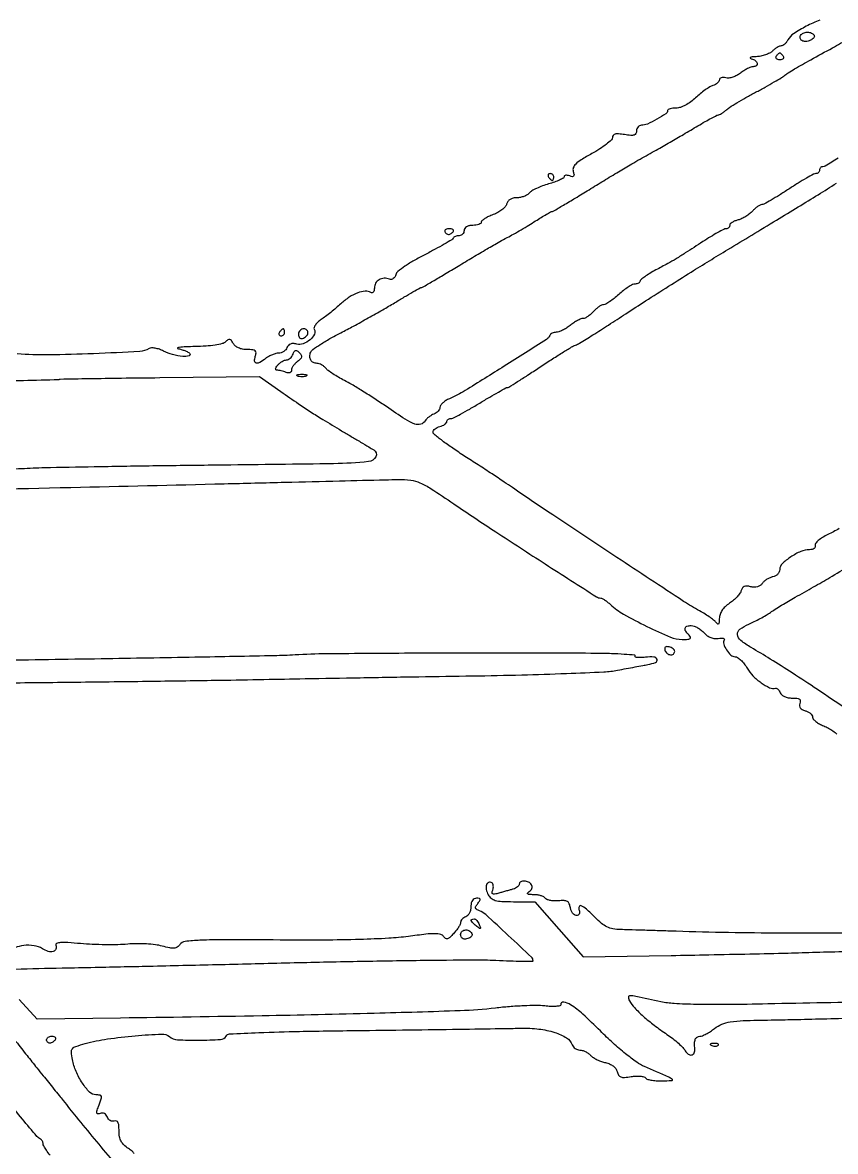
# Model space of a CAD drawing. Extents: x 0 to 2558, y 0 to 3412.
# Drawn here: x 1685 to 1920.6, y 1221.6 to 1548.8 of the extents above; entities that cross this region are included whole.
import ezdxf

# ---------------------------------------------------------------- set-up
doc = ezdxf.new("R2010")
doc.units = 0

msp = doc.modelspace()

# ---------------------------------------------------------------- linework, layer by layer
for points in [[(1286.775, 2242.902503, 0.000001), (1177.44536, 2242.627485, 0.134519)], [(1176.555032, 2242.380365, -0.000002), (1098.265318, 2241.934774, -0.000173)], [(1923.086218, 2244.376059, -0.000011), (1814.032813, 2244.041497, -0.000207)], [(1324.704195, 1210.958263, -0.000001), (1324.831971, 1216.559674, -0.000001), (1324.980176, 1223.055371, -0.000001), (1325.131041, 1229.666374, -0.003312)], [(1347, 900.068317, 0.000002), (1365.687198, 900.484728, 0.000002), (1385.0375, 900.916042, 0.000002), (1402.386564, 901.302857, 0.000005)], [(1916.128603, 1549.485525, 0.026624), (1912.182288, 1547.696409, 0.025161), (1908.490266, 1545.537178, 0.125628), (1906.883365, 1543.782066, -0.041658), (1906.441833, 1543.100237, -0.045664), (1905.905395, 1542.523482, -0.05073), (1905.358543, 1542.125633, -0.132667), (1904.893388, 1542, 0.100478), (1904.392677, 1541.898353, 0.033393), (1903.720915, 1541.559375, 0.031682), (1903.007585, 1541.074044, 0.031166), (1902.357143, 1540.5, -0.07777), (1901.556388, 1539.915949, -0.035607), (1900.364062, 1539.40655, -0.034162), (1899.00558, 1539.038934, -0.039897), (1897.678571, 1538.883999, 0.013569), (1896.546724, 1538.811899, 0.072853), (1895.947768, 1538.667734, 0.552463), (1895.915929, 1538.492447, 0.12195), (1896.25, 1538.310674, -0.088528), (1897.416595, 1537.772531, -0.189952), (1897.956152, 1536.960663, -0.303481), (1897.684862, 1536.277805, -0.147442), (1896.75, 1535.977764, 0.090123), (1896.112097, 1535.850083, 0.023901), (1895.162272, 1535.420093, 0.023444), (1894.110762, 1534.818356, 0.022203), (1893.100288, 1534.110534, -0.044806), (1892.045312, 1533.440418, -0.041624), (1890.861969, 1532.949642, -0.04432), (1889.731182, 1532.695159, -0.097446), (1888.850288, 1532.749402, 0.052058), (1888.141875, 1532.857741, 0.086285), (1887.543522, 1532.782913, 0.124025), (1887.148162, 1532.544122, 0.197682), (1887, 1532.184019, -0.150006), (1886.863294, 1531.738603, -0.064262), (1886.446718, 1531.267386, -0.055482), (1885.837039, 1530.843381, -0.047407), (1885.116486, 1530.536971, 0.060633), (1884.186189, 1530.112062, 0.017754), (1882.87346, 1529.242457, 0.017553), (1881.45351, 1528.150225, 0.017988), (1880.125588, 1526.969584, -0.034681), (1878.732969, 1525.812244, -0.034437), (1877.19056, 1524.855492, -0.036771), (1875.705397, 1524.204949, -0.08504), (1874.509102, 1524, 0.028291), (1873.547296, 1523.945536, 0.044188), (1872.735191, 1523.779687, 0.054892), (1872.164959, 1523.538972, 0.269572), (1871.993677, 1523.25, -0.250949), (1871.495429, 1522.338339, -0.016895), (1868.872322, 1520.747752, -0.02236), (1866.129695, 1519.366315, -0.105864), (1864.41896, 1519, 0.114179), (1863.877689, 1518.874764, 0.100339), (1863.41682, 1518.52094, 0.093779), (1863.107546, 1517.991912, 0.085713), (1863, 1517.369158, -0.121629), (1862.809755, 1516.598656, -0.200585), (1862.300535, 1516.177742, -0.096531), (1861.31855, 1516.076872, -0.017695), (1859.5, 1516.306287, 0.019128), (1857.80107, 1516.515668, 0.079467), (1856.774353, 1516.439316, 0.165766), (1856.21695, 1516.088786, 0.171883), (1856, 1515.476332, -0.208088), (1855.68713, 1514.757109, -0.021299), (1854.244056, 1513.522843, -0.023749), (1852.312155, 1512.150968, -0.016742), (1850.022318, 1510.789202, 0.011122), (1846.937142, 1509.001067, 0.054936), (1845.349204, 1507.775562, 0.115049), (1844.661812, 1506.714061, 0.163419), (1844.637717, 1505.598728, -0.029608), (1844.868613, 1504.668011, -0.217691), (1844.760357, 1504.234504, -0.278154), (1844.389591, 1504.097147, -0.044682), (1843.615399, 1504.317343, 0.044063), (1842.996282, 1504.49426, 0.081398), (1842.474524, 1504.508784, 0.130683), (1842.131982, 1504.366175, 0.233195), (1842, 1504.098576, -0.267672), (1841.773862, 1503.706426, -0.021907), (1840.683707, 1503.137737, -0.02475), (1839.236098, 1502.546873, -0.016262), (1837.519002, 1502.00532, 0.019775), (1835.719854, 1501.423964, 0.021364), (1834.018997, 1500.715246, 0.021472), (1832.621461, 1499.98685, 0.088901), (1831.896557, 1499.375359, -0.085077), (1831.281, 1498.848058, -0.043731), (1830.364503, 1498.404012, -0.041791), (1829.313821, 1498.101618, -0.049215), (1828.283936, 1498, 0.056873), (1827.217221, 1497.878273, 0.08192), (1826.340434, 1497.517127, 0.092932), (1825.704229, 1496.936767, 0.09785), (1825.335588, 1496.17529, -0.118774), (1824.913188, 1495.387582, -0.044252), (1823.991255, 1494.522333, -0.040732), (1822.776582, 1493.719858, -0.038877), (1821.429208, 1493.110562, 0.022571), (1820.115736, 1492.567411, 0.032022), (1819.00733, 1491.960063, 0.033153), (1818.203871, 1491.372314, 0.221768), (1818, 1490.935272, -0.237059), (1817.819879, 1490.576713, -0.070557), (1817.265625, 1490.274736, -0.053969), (1816.457497, 1490.068253, -0.035596), (1815.5, 1490, 0.04716), (1814.456621, 1489.90137, 0.088208), (1813.666667, 1489.6, 0.118484), (1813.177821, 1489.11998, 0.140575), (1813, 1488.5, -0.09335), (1812.892158, 1487.92741, -0.096425), (1812.583854, 1487.440625, -0.099164), (1812.123872, 1487.114816, -0.105033), (1811.583333, 1487, 0.048968), (1811.016711, 1486.944374, 0.052342), (1810.484896, 1486.779687, 0.058488), (1810.063522, 1486.537453, 0.12921), (1809.833333, 1486.25, -0.154347), (1809.460066, 1485.82826, -0.004073), (1807.279793, 1484.545313, -0.008185), (1804.656743, 1483.087175, -0.005464), (1801.608514, 1481.5, 0.014024), (1798.497713, 1479.811938, 0.020164), (1795.852016, 1478.132702, 0.018271), (1793.83335, 1476.622148, 0.158052), (1793.227093, 1475.693442, -0.074221), (1792.935479, 1475.027965, -0.101851), (1792.484489, 1474.557412, -0.117783), (1791.937573, 1474.345827, -0.125924), (1791.368578, 1474.412058, 0.104116), (1789.804291, 1474.662774, 0.12174), (1788.367028, 1474.232548, 0.130741), (1787.365828, 1473.215718, 0.130139), (1787, 1471.833994, -0.050198), (1786.92706, 1471.109311, -0.121185), (1786.698301, 1470.625681, -0.199812), (1786.353403, 1470.440228, -0.164587), (1785.943165, 1470.535126, 0.162091), (1784.35583, 1470.910453, 0.067765), (1782.186266, 1470.414979, 0.055037), (1779.730874, 1469.168308, 0.038752), (1777.276957, 1467.274645, -0.00829), (1775.909568, 1466.079883, -0.00587), (1774.337256, 1464.782717, -0.005927), (1772.805562, 1463.578647, -0.012463), (1771.582281, 1462.687797, 0.034978), (1770.622774, 1461.920669, 0.051851), (1769.91118, 1461.11394, 0.066096), (1769.526359, 1460.387607, 0.231189), (1769.577388, 1459.874783, -0.262493), (1769.634466, 1458.454662, -0.099617), (1768.35565, 1456.846506, -0.086669), (1766.37533, 1455.692841, -0.151263), (1764.495185, 1455.590565, 0.050761), (1763.484062, 1455.737667, 0.097297), (1762.676649, 1455.614857, 0.117456), (1762.074737, 1455.221561, 0.098259), (1761.66692, 1454.574391, -0.088049), (1761.30299, 1453.97008, -0.065221), (1760.716957, 1453.453135, -0.064288), (1760.007543, 1453.09795, -0.079652), (1759.281385, 1452.968197, 0.061512), (1758.459944, 1452.851833, 0.029873), (1757.453075, 1452.514453, 0.029086), (1756.432743, 1452.032597, 0.037067), (1755.55887, 1451.468197, -0.027928), (1753.786622, 1450.277161, -0.178875), (1752.740777, 1450.084827, -0.367704), (1752.281366, 1450.637011, -0.074276), (1752.5, 1452, 0.055955), (1752.71054, 1453.062968, 0.243733), (1752.471666, 1453.636898, 0.154862), (1751.757362, 1453.931326, 0.020924), (1750.117078, 1454, -0.045973), (1748.814726, 1454.120001, -0.057106), (1747.652523, 1454.47678, -0.064511), (1746.723803, 1455.034474, -0.097169), (1746.111969, 1455.75, 0.036284), (1745.549817, 1456.596453, 0.175087), (1745.069682, 1456.90107, 0.202329), (1744.549784, 1456.806158, 0.05021), (1743.862279, 1456.25, -0.134875), (1742.926647, 1455.72372, -0.02206), (1740.869808, 1455.306489, -0.02139), (1738.206909, 1455.003621, -0.013111), (1735.05, 1454.863818, 0.005947), (1732.303309, 1454.781588, 0.018362), (1730.452187, 1454.635894, 0.116591), (1729.963371, 1454.458903, 0.678482), (1730, 1454.279142, -0.025609), (1731.026787, 1454.040116, -0.024138), (1732.044688, 1453.693517, -0.024896), (1732.915304, 1453.298191, -0.072826), (1733.45, 1452.915324, -0.574553), (1733.277651, 1452.208011, -0.093189), (1731.497351, 1452.024083, -0.043912), (1728.52968, 1452.535524, -0.05476), (1725.920972, 1453.540867, 0.03448), (1724.690658, 1454.073141, 0.040009), (1723.457993, 1454.400279, 0.044048), (1722.393243, 1454.497865, 0.143823), (1721.720632, 1454.302754, -0.129582), (1719.002858, 1453.431305, -0.003091), (1705.607373, 1452.809584, -0.007409), (1692.575625, 1452.478784, -0.021077), (1683.5, 1452.765564, 0.024224)], [(1921.432995, 1509.460313, -0.001865), (1917.674808, 1507.190265, -0.135736), (1916.986855, 1507, 0.100399), (1916.610253, 1506.923609, 0.098255), (1916.289889, 1506.70625, 0.097619), (1916.07529, 1506.381658, 0.097694), (1916, 1506, -0.10233), (1915.921077, 1505.618408, -0.098661), (1915.696774, 1505.29375, -0.097136), (1915.36174, 1505.076223, -0.095841), (1914.967741, 1505, 0.124879), (1914.300764, 1504.830778, 0.005717), (1912.232228, 1503.678125, 0.009226), (1909.796854, 1502.224032, 0.006456), (1907.104913, 1500.5, -0.006146), (1904.416552, 1498.775908, -0.008846), (1901.992306, 1497.321875, -0.005296), (1899.931312, 1496.163676, -0.126008), (1899.292159, 1496, 0.123403), (1898.801238, 1495.876964, 0.030683), (1898.09072, 1495.438919, 0.029494), (1897.315278, 1494.82104, 0.025873), (1896.581391, 1494.089937, -0.044272), (1895.742901, 1493.313884, -0.028318), (1894.647823, 1492.562064, -0.028391), (1893.481418, 1491.942534, -0.046429), (1892.426404, 1491.570885, 0.035779), (1891.497548, 1491.265717, 0.047813), (1890.712756, 1490.852633, 0.056718), (1890.168509, 1490.400342, 0.193383), (1890, 1489.980948, -0.106005), (1889.919748, 1489.606673, -0.099327), (1889.692139, 1489.288153, -0.096161), (1889.352042, 1489.074639, -0.092483), (1888.951963, 1489, 0.118851), (1888.294755, 1488.841542, 0.007601), (1886.536836, 1487.907532, 0.010788), (1884.462482, 1486.705576, 0.007803), (1882.201963, 1485.280959, -0.001288), (1877.131509, 1481.992397, -0.007581), (1874.441835, 1480.314957, -0.010261), (1872.054375, 1478.941793, -0.003639), (1868.585057, 1477.072745, 0.01309), (1866.828265, 1476.083006, 0.01935), (1865.34686, 1475.116814, 0.015015), (1864.208343, 1474.257307, 0.227328), (1864, 1473.822745, -0.170405), (1863.889819, 1473.508842, -0.094293), (1863.577505, 1473.241681, -0.074841), (1863.111909, 1473.060988, -0.055255), (1862.561718, 1473, 0.118655), (1861.804117, 1472.817646, 0.023378), (1860.581086, 1472.11875, 0.023584), (1859.201856, 1471.148472, 0.019983), (1857.838857, 1470, -0.015694), (1856.499019, 1468.851255, -0.019919), (1855.189491, 1467.88125, -0.018311), (1854.052029, 1467.166392, -0.131874), (1853.432126, 1467, 0.117569), (1852.879954, 1466.868344, 0.032633), (1852.107927, 1466.4125, 0.031035), (1851.275367, 1465.765464, 0.028138), (1850.5, 1465, -0.030246), (1849.718124, 1464.234586, -0.032353), (1848.866222, 1463.5875, -0.03423), (1848.067476, 1463.133887, -0.112484), (1847.479871, 1463, 0.099323), (1846.851186, 1462.87387, 0.023419), (1845.878315, 1462.4125, 0.023208), (1844.78935, 1461.765558, 0.021015), (1843.727129, 1461, -0.025897), (1842.642887, 1460.234535, -0.026107), (1841.488176, 1459.5875, -0.027017), (1840.426524, 1459.132965, -0.087851), (1839.675604, 1459, 0.055173), (1839.073743, 1458.933384, 0.058088), (1838.512, 1458.736876, 0.064867), (1838.071807, 1458.447144, 0.126386), (1837.833333, 1458.104258, -0.163416), (1836.88964, 1456.937804, -0.000909), (1824.658225, 1449.187494, -0.002982), (1813.318438, 1442.125227, -0.0358), (1808.75, 1439.749911, 0.037421), (1807.697585, 1439.198382, 0.045132), (1806.807812, 1438.52517, 0.051221), (1806.190637, 1437.836249, 0.158346), (1806, 1437.249378, -0.116323), (1805.870381, 1436.699765, -0.066805), (1805.485938, 1436.133732, -0.061038), (1804.919139, 1435.637778, -0.061249), (1804.25, 1435.294026, 0.044118), (1803.521367, 1434.950646, 0.032241), (1802.779154, 1434.450424, 0.03285), (1802.132773, 1433.879866, 0.059838), (1801.70031, 1433.325411, -0.190852), (1800.436895, 1432.363468, -0.158106), (1798.735607, 1432.43162, -0.054848), (1795.975118, 1433.810451, -0.007095), (1790.474457, 1437.469696, 0.005715), (1787.113396, 1439.718998, 0.005264), (1783.609013, 1441.954392, 0.005263), (1780.443702, 1443.88096, 0.017341), (1778.300907, 1445.055894, -0.014024), (1776.6073, 1445.969971, -0.0146), (1774.990625, 1446.965978, -0.014421), (1773.646078, 1447.906108, -0.059829), (1772.928462, 1448.586198, 0.048868), (1772.382078, 1449.127162, 0.041694), (1771.712462, 1449.584696, 0.043669), (1771.026544, 1449.898269, 0.085585), (1770.436572, 1450, -0.114096), (1769.337358, 1450.25414, -0.148196), (1768.58393, 1450.954161, -0.135537), (1768.305194, 1452.008556, -0.089089), (1768.542108, 1453.249136, -0.148333), (1769.127915, 1454.002499, -0.010718), (1771.339669, 1455.495975, -0.014275), (1774.112534, 1457.172976, -0.010284), (1777.295352, 1458.890401, 0.005278), (1780.969333, 1460.825612, 0.003271), (1785.244571, 1463.171763, 0.003281), (1789.435465, 1465.543609, 0.00591), (1792.835102, 1467.551024, -0.002533), (1795.679011, 1469.256296, -0.003953), (1798.147251, 1470.693113, -0.001197), (1800.298055, 1471.915661, -0.129333), (1800.618656, 1472, 0.131625), (1800.945552, 1472.087572, 0.000647), (1803.936456, 1473.819098, 0.002893), (1807.334861, 1475.818794, 0.00182), (1811.283553, 1478.192675, -0.002153), (1815.488287, 1480.716676, -0.002216), (1819.673919, 1483.179715, -0.002142), (1823.321045, 1485.283292, -0.00943), (1825.5, 1486.473736, 0.007711), (1827.335972, 1487.468616, 0.004162), (1829.5676, 1488.747347, 0.004144), (1831.81984, 1490.088064, 0.006509), (1833.730128, 1491.281061, -0.004942), (1835.386807, 1492.322906, -0.007297), (1836.862558, 1493.201312, -0.003759), (1838.123065, 1493.914335, -0.127502), (1838.453539, 1494, 0.13302), (1838.810822, 1494.096764, 0.000769), (1841.820668, 1495.862349, 0.003176), (1845.248511, 1497.909646, 0.002006), (1849.223411, 1500.33991, -0.001609), (1853.487885, 1502.951875, -0.001571), (1857.803127, 1505.557342, -0.001547), (1861.606755, 1507.821665, -0.0059), (1864, 1509.198526, 0.001142), (1868.693201, 1511.839465, 0.001808), (1872.702115, 1514.126586, 0.001889), (1876.563073, 1516.367297, 0.00142), (1880.794006, 1518.860303, -0.004842), (1882.86801, 1520.063333, -0.007098), (1884.717154, 1521.077714, -0.003755), (1886.293508, 1521.898457, -0.118685), (1886.715266, 1522, 0.122357), (1887.052063, 1522.083672, 0.021276), (1887.622018, 1522.417274, 0.022004), (1888.270833, 1522.876658, 0.018149), (1888.921259, 1523.420509, -0.042002), (1889.922735, 1524.179839, -0.006164), (1892.092495, 1525.517465, -0.006925), (1894.704191, 1527.034667, -0.005896), (1897.5, 1528.564327, 0.00438), (1900.290115, 1530.079894, 0.005274), (1902.884375, 1531.554638, 0.004534), (1905.042536, 1532.838133, 0.03512), (1906, 1533.515631, -0.031571), (1906.921826, 1534.177771, -0.005002), (1908.821875, 1535.342104, -0.00553), (1911.092866, 1536.668777, -0.004812), (1913.5, 1538.00899, 0.002095), (1919.760996, 1541.450471, 0.004598), (1924.515428, 1544.147325, 0.002796)], [(1921.744683, 1402.108759, -0.008444), (1920.097402, 1401.213232, -0.008568), (1918.428707, 1400.37831, 0.026508), (1916.898481, 1399.54276, 0.039825), (1915.672216, 1398.644154, 0.046237), (1914.867877, 1397.808623, 0.254202), (1914.762041, 1397.213878, -0.169104), (1914.755786, 1396.743207, -0.148452), (1914.459829, 1396.34825, -0.103197), (1913.885042, 1396.086518, -0.055465), (1913.107503, 1396, 0.101449), (1910.621253, 1395.490299, 0.045668), (1907.677455, 1393.898553, 0.044349), (1905.21737, 1391.927031, 0.202972), (1904.50971, 1390.281121, -0.105711), (1904.356688, 1389.584381, -0.080914), (1903.922676, 1388.933796, -0.076993), (1903.280279, 1388.42764, -0.080698), (1902.524933, 1388.14969, 0.054173), (1901.686307, 1387.890463, 0.036746), (1900.799457, 1387.427076, 0.036982), (1899.999324, 1386.845057, 0.059222), (1899.424471, 1386.227595, -0.084172), (1898.798044, 1385.618371, -0.082811), (1898.0024, 1385.245464, -0.075913), (1897.068461, 1385.131426, -0.056496), (1896.038996, 1385.279551, 0.044917), (1894.964221, 1385.459625, 0.118093), (1894.197701, 1385.336815, 0.14669), (1893.670388, 1384.905785, 0.084815), (1893.329857, 1384.153373, -0.091257), (1892.957894, 1383.358717, -0.030857), (1892.149812, 1382.362474, -0.029495), (1891.100582, 1381.347838, -0.029852), (1889.943274, 1380.468085, 0.04039), (1888.671194, 1379.458139, 0.058718), (1887.747147, 1378.364915, 0.066687), (1887.185476, 1377.205871, 0.077856), (1886.987562, 1376, -0.0186), (1886.940501, 1374.942421, -0.126922), (1886.770687, 1374.453293, -0.422326), (1886.509727, 1374.404474, -0.098046), (1886.166514, 1374.764816, 0.081072), (1885.610753, 1375.389119, 0.015395), (1884.395361, 1376.314677, 0.016068), (1882.892681, 1377.316286, 0.014146), (1881.264478, 1378.264816, -0.020258), (1876.642738, 1381.03346, -0.000571), (1857.290201, 1393.750606, -0.001256), (1838.695112, 1406.067549, -0.004594), (1827, 1414.012522, 0.004566), (1824.655642, 1415.60533, 0.001419), (1821.104688, 1417.956291, 0.001419), (1817.121441, 1420.561057, 0.001563), (1813.25, 1423.059871, -0.007868), (1809.704958, 1425.411861, -0.012063), (1806.717187, 1427.570396, -0.006594), (1804.303958, 1429.454752, -0.22747), (1804, 1430.088308, -0.155446), (1804.146255, 1430.547377, -0.068244), (1804.5875, 1431.018063, -0.058095), (1805.234888, 1431.42877, -0.048412), (1806, 1431.710251, 0.038887), (1806.765484, 1431.975456, 0.050447), (1807.4125, 1432.339118, 0.059916), (1807.858742, 1432.740524, 0.181596), (1808, 1433.116631, -0.120366), (1808.0823, 1433.453553, -0.100708), (1808.314303, 1433.74051, -0.091834), (1808.661295, 1433.933241, -0.08114), (1809.069968, 1434, 0.117291), (1809.769389, 1434.16636, 0.005175), (1812.003205, 1435.321875, 0.00851), (1814.635113, 1436.775961, 0.005953), (1817.552947, 1438.5, -0.003157), (1820.434926, 1440.224673, -0.004846), (1822.954349, 1441.678125, -0.001782), (1825.133808, 1442.897233, -0.127291), (1825.530938, 1443, 0.1394), (1825.929425, 1443.1133, 0.001365), (1828.48618, 1444.704737, 0.004368), (1831.421701, 1446.578966, 0.002801), (1834.79796, 1448.803359, -0.003757), (1838.261162, 1451.075547, -0.004886), (1841.468708, 1453.101571, -0.003691), (1844.181503, 1454.750679, -0.0439), (1845.287005, 1455.286174, 0.046451), (1846.468634, 1455.865992, 0.002109), (1850.310704, 1458.238688, 0.003511), (1854.84386, 1461.109049, 0.002506), (1859.879546, 1464.383155, -0.002534), (1865.612381, 1468.110071, -0.001646), (1872.274397, 1472.362234, -0.001655), (1878.805424, 1476.470362, -0.003146), (1884.092541, 1479.725626, -0.000036), (1889.484827, 1482.998497, -0.000018), (1896.370946, 1487.177037, -0.000018), (1903.537328, 1491.524949, -0.000025), (1909.87238, 1495.367739, 0.002341), (1915.61147, 1498.885481, 0.002821), (1920.96934, 1502.246142, 0.002406)], [(1673.934717, 1444.836457, 0.000776), (1685.278821, 1445.082304, 0.000038), (1695.510154, 1445.320701, 0.175856), (1695.704499, 1445.396421, -0.177583), (1695.8984, 1445.471222, -0.000056), (1704.33448, 1445.61096, -0.000948), (1713.705304, 1445.747375, -0.000574), (1724.795992, 1445.875064), (1753.682986, 1446.174463), (1759.891052, 1441.837232, 0.002156), (1765.044585, 1438.269709, 0.007075), (1768.491621, 1435.97646, 0.00701), (1772.018564, 1433.770772, 0.002086), (1777.466581, 1430.5, -0.000032), (1780.236288, 1428.852618, -0.000032), (1782.996392, 1427.210472, -0.000031), (1785.399859, 1425.780099, -0.00013), (1786.846332, 1424.918629, -0.391969), (1787.424787, 1422.953358, -0.25772), (1785.348842, 1421.516424, -0.021443), (1775.197162, 1420.925772, -0.001186), (1743.411449, 1420.516844, 0.00078), (1724.965156, 1420.294523, 0.000944), (1707.656172, 1420.026228, 0.000798), (1693.08583, 1419.749602, 0.006476), (1686.411449, 1419.525717, -0.005015), (1679.560802, 1419.275881, -0.000519)], [(1649.825179, 1412.978507, 0.000417), (1699.005714, 1414.057142, 0.000562), (1743.5, 1415.120181, -0.000065), (1761.139235, 1415.559159, -0.000091), (1776.896875, 1415.946377, -0.000054), (1790.182601, 1416.268991, -0.001227), (1794, 1416.351906, -0.036024), (1797.530783, 1416.165477, -0.07254), (1800.212707, 1415.424403, -0.040619), (1803.431953, 1413.684003, -0.005162), (1810, 1409.313538, 0.004192), (1822.188093, 1401.169254, 0.002651), (1836.53353, 1391.864822, 0.000375), (1851.393541, 1382.353896, 0.143112), (1852.604647, 1382, -0.129158), (1853.021237, 1381.890562, -0.020062), (1853.752385, 1381.438353, -0.02122), (1854.588952, 1380.820087, -0.017048), (1855.435549, 1380.088011, 0.05855), (1859.254293, 1377.303068, 0.015449), (1865.96231, 1373.791622, 0.013151), (1872.799931, 1370.696616, 0.100019), (1876.247508, 1370, 0.013843), (1877.834671, 1370.043952, 0.124567), (1878.493231, 1370.25, 0.380171), (1878.604897, 1370.619986, 0.088208), (1878.2, 1371.2, -0.049236), (1877.238984, 1372.37152, -0.206624), (1877.078608, 1373.247383, -0.267426), (1877.604582, 1373.813073, -0.074925), (1878.845012, 1374, -0.086985), (1879.686533, 1373.852485, -0.040354), (1880.699438, 1373.390726, -0.038368), (1881.712594, 1372.71954, -0.043388), (1882.567083, 1371.925874, 0.051802), (1883.504758, 1371.083821, 0.06229), (1884.541888, 1370.51212, 0.066792), (1885.623188, 1370.240638, 0.075514), (1886.691808, 1370.281417, -0.030058), (1887.520143, 1370.388689, -0.074776), (1888.127653, 1370.339626, -0.17937), (1888.412857, 1370.150796, -0.305118), (1888.423493, 1369.87621, 0.217201), (1888.26924, 1368.656663, 0.067841), (1889.069451, 1366.945446, 0.066789), (1890.321822, 1365.477359, 0.18485), (1891.568909, 1365, -0.152509), (1892.277506, 1364.778718, -0.040318), (1893.206482, 1364.018281, -0.037053), (1894.174307, 1362.937174, -0.030772), (1895.039291, 1361.657979, 0.061975), (1896.73812, 1359.454712, 0.043746), (1899.126317, 1357.431991, 0.043971), (1901.561873, 1356.013429, 0.169482), (1903.277826, 1355.834763, -0.177999), (1903.61823, 1355.793621, -0.07541), (1903.997294, 1355.521213, -0.06122), (1904.355764, 1355.07323, -0.046573), (1904.634814, 1354.509275, 0.132901), (1905.066629, 1353.917853, 0.065723), (1905.867971, 1353.432452, 0.056675), (1906.913276, 1353.108942, 0.046761), (1908.075604, 1353, -0.024716), (1909.473333, 1352.930864, -0.126815), (1910.196313, 1352.66603, -0.236356), (1910.461591, 1352.184104, -0.1017), (1910.338735, 1351.440345, 0.099857), (1910.217971, 1350.725483, 0.14976), (1910.420987, 1350.130865, 0.120177), (1910.97002, 1349.663458, 0.052619), (1911.870119, 1349.323714, -0.052209), (1912.684773, 1349.016982, -0.060678), (1913.374348, 1348.559622, -0.070516), (1913.842946, 1348.028734, -0.146627), (1914, 1347.504689, 0.181612), (1914.215761, 1346.930265, 0.045187), (1914.954688, 1346.225317, 0.040292), (1916.005816, 1345.51998, 0.031111), (1917.25, 1344.921619, -0.029124), (1918.590101, 1344.283668, -0.024517), (1919.929157, 1343.45981, -0.025232), (1921.078556, 1342.584146, -0.060437)], [(1923.630064, 1349.910837, 0.002712), (1915.395139, 1355.490731, 0.004045), (1908.128066, 1360.272816, 0.004632), (1901.740294, 1364.319203, 0.007386), (1896.19796, 1367.646138, -0.038729), (1893.221316, 1369.696896, -0.199206), (1892.286251, 1371.421447, -0.262415), (1892.961923, 1372.977388, -0.063103), (1895.492535, 1374.432434, 0.014615), (1897.07623, 1375.1492, 0.009841), (1898.842389, 1376.055063, 0.009918), (1900.517966, 1376.999871, 0.019333), (1901.808006, 1377.830255, -0.011255), (1903.15232, 1378.726611, -0.004501), (1905.031102, 1379.89555, -0.004451), (1907.079924, 1381.119958, -0.005599), (1909, 1382.215661, 0.00296), (1914.300656, 1385.203529, 0.004114), (1919.009663, 1387.946402, 0.002905), (1924.75142, 1391.399673, 0.000744)], [(1679, 1357.402694, 0.000444), (1700.513938, 1357.632042, 0.000412), (1722.56875, 1357.904887, 0.00041), (1742.187481, 1358.17985, 0.001387), (1755, 1358.405495, -0.00059), (1766.909871, 1358.634238, -0.00025), (1782.878125, 1358.914076, -0.000248), (1799.923946, 1359.195815, -0.000324), (1815.5, 1359.435438, 0.002636), (1829.725864, 1359.72007, 0.003478), (1842.6875, 1360.138017, 0.002519), (1853.538989, 1360.618277, 0.033686), (1857.5, 1361.082292, 0.000035), (1859.998822, 1361.547418, 0.000033), (1862.545312, 1362.021777, 0.000033), (1864.800149, 1362.442116, 0.000116), (1866.25, 1362.712841, 0.046159), (1868.514736, 1363.356935, 0.39761), (1868.927131, 1364.22263, 0.311572), (1868.044256, 1364.899945, 0.041659), (1865.570146, 1364.818396, -0.018174), (1864.284517, 1364.715489, -0.037676), (1863.278754, 1364.747471, -0.063816), (1862.669733, 1364.893004, -0.471498), (1862.586053, 1365.139236, 0.557064), (1862.440267, 1365.431333, 0.004844), (1859.444636, 1365.676567, 0.010194), (1855.747258, 1365.867542, 0.005783), (1851.265907, 1365.955619, 0.001948), (1826.623484, 1366.058836, 0.001373), (1798.919167, 1365.990851, 0.000876), (1773.162225, 1365.811784, 0.012558), (1764, 1365.501815, -0.009752), (1757.990403, 1365.264737, -0.000351), (1735.00495, 1364.82283, -0.000646), (1707.834472, 1364.35468, -0.000453), (1677.229618, 1363.894624, -0.00058)], [(1941.682498, 1285.032599, -0.00398), (1904.780512, 1284.869398, -0.007148), (1874.5, 1285.409416, 0.000222), (1869.604434, 1285.564576, 0.000237), (1864.817818, 1285.711884, 0.000225), (1860.703392, 1285.834701, 0.001116), (1858.390445, 1285.897536, -0.03677), (1856.15313, 1286.118482, -0.06878), (1854.423401, 1286.671204, -0.06258), (1852.804707, 1287.71246, -0.025793), (1850.890445, 1289.489352, 0.016364), (1848.500501, 1291.793161, 0.07929), (1846.925171, 1292.816454, 0.449055), (1846.327105, 1292.544835, 0.168251), (1846.361626, 1291.5, -0.074201), (1846.495875, 1290.89476, -0.144034), (1846.390667, 1290.415181, -0.164571), (1846.057874, 1290.109768, -0.104453), (1845.538166, 1290, -0.148386), (1844.979542, 1290.169517, -0.082458), (1844.45603, 1290.660938, -0.069817), (1844.045525, 1291.389587, -0.058141), (1843.818942, 1292.25, 0.062475), (1843.506054, 1293.397798, 0.166896), (1842.953255, 1294.02597, 0.122438), (1842.006288, 1294.292877, 0.027007), (1840.306014, 1294.253873, -0.030183), (1839.038597, 1294.232847, -0.037689), (1837.870278, 1294.372658, -0.041298), (1836.945224, 1294.635654, -0.165917), (1836.497606, 1295.003873, 0.138535), (1836.077982, 1295.388496, 0.042461), (1835.272334, 1295.711886, 0.038847), (1834.266204, 1295.93602, 0.033974), (1833.190983, 1296.015313, -0.014336), (1831.947778, 1296.058046, -0.133732), (1831.444755, 1296.229735, -0.451931), (1831.409769, 1296.503564, -0.071207), (1831.878115, 1296.903509, 0.078477), (1832.35273, 1297.320824, 0.089711), (1832.649564, 1297.846576, 0.099558), (1832.725209, 1298.397018, 0.123544), (1832.569098, 1298.888197, 0.142526), (1831.72204, 1299.652485, 0.100528), (1830.472385, 1299.972304, 0.130729), (1829.417553, 1299.747675, 0.282417), (1829, 1299.067388, -0.157771), (1828.872902, 1298.674621, -0.065839), (1828.485938, 1298.265368, -0.056098), (1827.919526, 1297.902463, -0.046475), (1827.25, 1297.646735, 0.000965), (1826.410103, 1297.410756, 0.000434), (1825.308689, 1297.097974, 0.00043), (1824.146023, 1296.765624, 0.000587), (1823.098728, 1296.463947, -0.018554), (1821.845425, 1296.151218, -0.168418), (1821.294404, 1296.221171, -0.322539), (1821.105702, 1296.577687, -0.057364), (1821.305054, 1297.352576, 0.057335), (1821.471368, 1297.998888, 0.067037), (1821.473547, 1298.631908, 0.078229), (1821.319062, 1299.156148, 0.144623), (1821.025424, 1299.484287, 0.235304), (1820.129779, 1299.566355, 0.231298), (1819.515516, 1298.900838, 0.121386), (1819.448503, 1297.539255, 0.074886), (1819.98894, 1296.020667, 0.099469), (1820.844574, 1294.983284, 0.103327), (1822.023662, 1294.374067, 0.056223), (1823.900366, 1294.073794, 0.011327), (1827.285184, 1293.993643), (1833.5, 1293.987287), (1840.5, 1285.995234), (1847.5, 1278.00318), (1873, 1278.418081, 0.000807), (1883.971269, 1278.614311, 0.000635), (1895.85625, 1278.861187, 0.000642), (1906.901084, 1279.118842, 0.001587), (1915, 1279.343899, -0.001674), (1923.790329, 1279.586641, -0.000451)], [(1682.986035, 1274.423078, -0.005021), (1696.51362, 1274.789647, 0.001179), (1706.047491, 1274.974696, 0.000241), (1722.904001, 1275.349751, 0.000254), (1742.494682, 1275.805033, 0.000238), (1762.5, 1276.289647, -0.001432), (1782.049893, 1276.716538, -0.00177), (1800.264641, 1276.997584, -0.001452), (1815.565794, 1277.135047, -0.013138), (1822.251971, 1277, 0.003303), (1826.374707, 1276.835568, 0.005521), (1829.844971, 1276.758464, 0.001225), (1832.854145, 1276.732212, 0.417574), (1833.001971, 1276.879876, 0.204986), (1832.5622, 1277.892928, 0.001541), (1825.815649, 1284.225887, 0.002831), (1819.278101, 1290.255976, 0.093514), (1817.46402, 1291.375433, -0.043009), (1816.641252, 1291.775286, -0.208697), (1816.34616, 1292.187787, -0.191927), (1816.435463, 1292.708775, -0.035946), (1817.009821, 1293.511833, 0.021236), (1817.618875, 1294.312577, 0.219016), (1817.689965, 1294.711001, 0.302082), (1817.431315, 1294.942197, 0.035685), (1816.622445, 1295, 0.117849), (1815.935567, 1294.835824, 0.127119), (1815.419498, 1294.381265, 0.098963), (1815.103315, 1293.630324, 0.050352), (1815, 1292.606989, -0.058092), (1814.888325, 1291.64904, -0.059009), (1814.559375, 1290.747841, -0.065064), (1814.074042, 1290.03509, -0.119725), (1813.5, 1289.638374, 0.057805), (1812.92639, 1289.338368, 0.05888), (1812.440625, 1288.916601, 0.064987), (1812.110554, 1288.442714, 0.120223), (1812, 1287.989571, -0.114454), (1811.871688, 1287.436375, -0.025822), (1811.399353, 1286.586906, -0.02546), (1810.737954, 1285.640602, -0.022281), (1809.955244, 1284.721586, -0.0208), (1808.874672, 1283.654373, -0.112225), (1808.16047, 1283.251054, -0.221826), (1807.598948, 1283.333641, -0.109082), (1807.084545, 1283.863203, 0.192365), (1806.228842, 1284.496507, 0.062832), (1804.64282, 1284.706355, 0.030096), (1801.949894, 1284.560453, 0.005195), (1796.879301, 1283.92491, -0.02001), (1791.163275, 1283.379884, -0.006777), (1782.813178, 1283.033205, -0.005788), (1772.326918, 1282.861591, -0.003301), (1759.653728, 1282.884577, 0.001556), (1743.859859, 1282.968342, 0.011934), (1736.44823, 1282.807659, 0.019871), (1732.155664, 1282.440692, 0.204734), (1730.653728, 1281.562888, -0.086945), (1729.86931, 1280.818323, -0.125502), (1728.970671, 1280.504293, -0.073989), (1727.69087, 1280.582745, -0.015593), (1725.509379, 1281.116861, 0.037358), (1723.557244, 1281.505711, 0.016326), (1720.925748, 1281.741298, 0.016051), (1718.102457, 1281.810594, 0.020643), (1715.509379, 1281.683848, -0.017053), (1712.664494, 1281.524317, -0.00829), (1709.0242, 1281.504892, -0.008212), (1705.230533, 1281.609876, -0.011735), (1701.870876, 1281.837197, 0.007035), (1698.189444, 1282.121071, 0.032044), (1696.04198, 1282.118538, 0.07414), (1694.91634, 1281.874782, 0.41572), (1694.689049, 1281.367941, -0.186826), (1694.685672, 1280.236779, -0.240961), (1693.919699, 1279.557464, -0.137201), (1692.467991, 1279.586642, -0.067948), (1690.778246, 1280.358495, 0.105996), (1688.397359, 1281.235603, 0.063094), (1685.363991, 1281.283362, 0.071422), (1682.826873, 1280.62774, 0.302587)], [(1933.514076, 1264.891343, 0.002777), (1901.018779, 1264.354243, -0.003008), (1889.003213, 1264.161203, -0.007583), (1880.25378, 1264.205978, -0.009543), (1873.874206, 1264.457266, -0.038569), (1870.018779, 1264.983108, 0.001284), (1862.810643, 1266.520114, 0.043692), (1861.07605, 1266.729604, 0.429308), (1860.638719, 1266.298554, 0.126556), (1860.920186, 1265.282209, 0.058256), (1862.407526, 1263.277552, 0.021511), (1864.930207, 1260.816287, 0.019572), (1868.134513, 1258.16669, 0.015248), (1871.809769, 1255.535741, -0.017057), (1873.532275, 1254.293232, -0.017695), (1875.144475, 1252.950657, -0.01769), (1876.452942, 1251.694102, -0.069828), (1877.109942, 1250.794571, 0.111288), (1877.971079, 1249.798881, 0.208849), (1878.989504, 1249.566546, 0.24554), (1879.732582, 1250.154091, 0.136598), (1879.908038, 1251.325407, -0.032187), (1879.810986, 1252.983177, -0.093179), (1880.029073, 1254.106883, -0.153023), (1880.554987, 1254.755634, -0.147532), (1881.365141, 1255, 0.099187), (1882.073947, 1255.142005, 0.023469), (1883.169446, 1255.660938, 0.023247), (1884.39527, 1256.388749, 0.021072), (1885.590447, 1257.25, -0.067271), (1887.707498, 1258.496736, -0.062203), (1890.136442, 1259.178477, -0.029406), (1893.941552, 1259.524132, -0.003956), (1901.975306, 1259.716049, 0.001762), (1908.478878, 1259.842866, 0.000788), (1917.034934, 1260.05336, 0.00078), (1926.082424, 1260.304332, 0.001059)], [(1717.355838, 1221.037236, 0.072295), (1716.75487, 1221.691312, 0.025833), (1715.729574, 1222.441534, -0.044339), (1714.412382, 1223.482214, -0.081558), (1713.586806, 1224.566491, -0.080321), (1713.143815, 1225.869534, -0.041877), (1713, 1227.583625, 0.021212), (1712.933298, 1229.155195, 0.091915), (1712.687018, 1230.051518, 0.205913), (1712.249987, 1230.429584, 0.169969), (1711.629042, 1230.411145, -0.120415), (1711.057118, 1230.338273, -0.10071), (1710.473546, 1230.527581, -0.091818), (1709.967701, 1230.951536, -0.081106), (1709.620613, 1231.546284, 0.083179), (1709.265544, 1232.14899, 0.096595), (1708.748727, 1232.566785, 0.10363), (1708.143647, 1232.741254, 0.1106), (1707.53452, 1232.65162, -0.07004), (1706.84996, 1232.49382, -0.368412), (1706.559563, 1232.700813, -0.139404), (1706.577806, 1233.280669, -0.013712), (1707.042949, 1234.612966, 0.007505), (1707.844995, 1236.821756, 0.14155), (1707.882969, 1237.550385, 0.306303), (1707.491543, 1237.912974, 0.036427), (1706.25, 1238.012379, -0.202281), (1704.475536, 1238.775716, -0.045164), (1702.369665, 1241.406096, -0.044417), (1700.53109, 1244.803323, -0.055517), (1699.484593, 1248.230432, -0.025922), (1699.192112, 1250.406405, -0.190806), (1699.491495, 1251.390591, -0.146597), (1700.427962, 1252.041344, -0.01351), (1703.167427, 1252.856322, -0.028764), (1709.649797, 1254.201612, -0.015905), (1717.684956, 1255.132252, -0.009229), (1725.425575, 1255.636444, -0.186962), (1727.617282, 1254.902664, 0.160919), (1729.977348, 1253.977433, 0.015901), (1736.150573, 1253.837144, 0.013392), (1742.378255, 1254.060565, 0.243281), (1744.03194, 1255.05168, -0.246214), (1745.055731, 1255.657599, -0.002608), (1753.547637, 1256.051528, -0.005673), (1765.263829, 1256.40069, -0.00158), (1783.623875, 1256.681384, 0.00021), (1799.023829, 1256.874632, 0.000273), (1813.136388, 1257.065363, 0.000204), (1824.966412, 1257.236522, 0.002479), (1829.5, 1257.326442, -0.035415), (1834.713186, 1257.086403, -0.049277), (1839.27488, 1256.088866, -0.059331), (1842.692183, 1254.512154, -0.164865), (1844.359819, 1252.50471, 0.084266), (1844.700369, 1251.929489, 0.066103), (1845.238442, 1251.442009, 0.066202), (1845.884156, 1251.112477, 0.085123), (1846.540044, 1251, -0.075988), (1847.265735, 1250.889072, -0.038379), (1848.127081, 1250.54495, -0.036994), (1848.980994, 1250.043753, -0.045201), (1849.691964, 1249.450893, 0.055474), (1850.484957, 1248.816728, 0.027935), (1851.605845, 1248.192871, 0.027347), (1852.849892, 1247.670791, 0.036332), (1854.03196, 1247.343608, -0.053734), (1855.201432, 1246.97574, -0.062632), (1856.201627, 1246.379963, -0.069014), (1856.943435, 1245.615965, -0.094549), (1857.354439, 1244.752625, 0.074293), (1857.794243, 1243.724146, 0.17019), (1858.440312, 1243.200368, 0.1064), (1859.493539, 1243.060435, 0.020243), (1861.424692, 1243.294066, -0.026432), (1862.821955, 1243.445594, -0.035613), (1864.093465, 1243.425219, -0.038532), (1865.093897, 1243.259408, -0.196458), (1865.540694, 1242.934156, 0.183625), (1866.009518, 1242.574772, 0.027772), (1867.179542, 1242.294289, 0.028053), (1868.661871, 1242.110041, 0.020933), (1870.309017, 1242.06768, 0.009998), (1873.212019, 1242.172647, 0.684007), (1873.322154, 1242.51083, 0.068307), (1872.369674, 1243.094022, 0.000724), (1865.265475, 1246.194882, -0.053498), (1863.050593, 1247.454238, -0.01413), (1859.80875, 1249.929738, -0.013794), (1856.165548, 1253.048515, -0.011891), (1852.510611, 1256.517944, 0.010625), (1847.406425, 1261.38769, 0.039219), (1843.894883, 1264.125692, 0.112844), (1841.872146, 1264.88501, 0.454142), (1841, 1264.122837, -0.357163), (1840.743495, 1263.809557, -0.030539), (1839.639409, 1263.656699, -0.029581), (1838.144038, 1263.630722, -0.017619), (1836.368199, 1263.767745, 0.029806), (1833.950894, 1263.895126, 0.008989), (1830.271644, 1263.803402, 0.008973), (1826.14031, 1263.55171, 0.009637), (1822.118199, 1263.156007, -0.02067), (1811.886605, 1262.376835, -0.001996), (1786.982533, 1261.612498, -0.002237), (1754.497077, 1260.890722, -0.001117), (1713.380938, 1260.253149), (1689.261877, 1259.933047), (1684.083194, 1265.59935, -0.025007)], [(1683.128118, 1253.457675, 0.001032), (1686.325, 1249.394328, 0.001023), (1689.164947, 1245.81503, 0.003669), (1691, 1243.546298, -0.001189), (1692.506491, 1241.702557, -0.000919), (1694.139853, 1239.686249, -0.000929), (1695.658058, 1237.797864, -0.002232), (1696.773966, 1236.391753, 0.004321), (1700.600591, 1231.611127, 0.001834), (1705.808531, 1225.266503, 0.000941), (1711.043964, 1218.96009, 0.022665)], [(1693.005327, 1220.511534, -0.016907), (1691.954688, 1221.951096, -0.014367), (1691.165968, 1223.187242, -0.135621), (1691, 1223.787867, 0.065536), (1690.944107, 1224.212467, 0.059173), (1690.779687, 1224.624144, 0.062695), (1690.536929, 1224.961743, 0.101328), (1690.25, 1225.166667, -0.11375), (1689.182819, 1225.969137, -0.002466), (1684.985661, 1231.007269, -0.006262), (1680.702095, 1236.33557, -0.008485)]]:
    msp.add_lwpolyline(points, format="xyb")
for points in [[(1914.435239, 1545.104785, -0.329306), (1914.371346, 1544.33365, -0.11095), (1913.404259, 1543.627213, -0.085603), (1912.014399, 1543.288411, -0.156737), (1910.893446, 1543.565854, -0.099571), (1910.583963, 1543.855362, -0.098068), (1910.408412, 1544.243523, -0.097818), (1910.393814, 1544.67014, -0.098508), (1910.542705, 1545.069098, -0.156383), (1911.314828, 1545.7287, -0.097191), (1912.492068, 1545.970945, -0.097768), (1913.66749, 1545.750066, -0.160496)], [(1905.5, 1539, -0.146489), (1905.602013, 1538.620597, -0.191582), (1905.461189, 1538.29375, -0.134005), (1905.074636, 1538.072951, -0.063222), (1904.5, 1538, -0.063222), (1903.925364, 1538.072951, -0.134005), (1903.538811, 1538.29375, -0.191582), (1903.397987, 1538.620597, -0.146489), (1903.5, 1539, -0.025622), (1903.764631, 1539.382847, -0.032351), (1904.048689, 1539.70625, -0.033983), (1904.313296, 1539.937141, -0.163822), (1904.5, 1540, -0.163822), (1904.686704, 1539.937141, -0.033983), (1904.951311, 1539.70625, -0.032351), (1905.235369, 1539.382847, -0.025622)], [(1837.5, 1504, 0.029505), (1837.768994, 1503.617226, 0.035638), (1838.066025, 1503.29375, 0.038439), (1838.34829, 1503.065539, 0.151918), (1838.559017, 1503, 0.210953), (1838.727648, 1503.07446, 0.081139), (1838.870461, 1503.29375, 0.061769), (1838.967655, 1503.617151, 0.042167), (1839, 1504, 0.105053), (1838.918938, 1504.381556, 0.099167), (1838.688914, 1504.70625, 0.09642), (1838.345238, 1504.923877, 0.093332), (1837.940983, 1505, 0.108972), (1837.586039, 1504.921712, 0.182303), (1837.3746, 1504.70625, 0.161196), (1837.343488, 1504.3821, 0.082592)], [(1807.510081, 1487.983688, 0.090427), (1807.820631, 1487.639411, 0.095498), (1808.22714, 1487.434921, 0.099685), (1808.665803, 1487.401101, 0.108373), (1809.069098, 1487.542705, 0.050477), (1809.838655, 1488.13314, 0.315493), (1809.933879, 1488.592818, 0.25701), (1809.519563, 1488.914842, 0.039415), (1808.440983, 1489, 0.067432), (1807.890269, 1488.925389, 0.140899), (1807.524436, 1488.701458, 0.190788), (1807.397824, 1488.36964, 0.136093)], [(1759.5, 1459, 0.082592), (1759.343488, 1458.6179, 0.161196), (1759.3746, 1458.29375, 0.182303), (1759.586039, 1458.078288, 0.108972), (1759.940983, 1458, 0.093332), (1760.345238, 1458.076123, 0.09642), (1760.688914, 1458.29375, 0.099167), (1760.918938, 1458.618444, 0.105053), (1761, 1459, 0.042167), (1760.967655, 1459.382849, 0.061769), (1760.870461, 1459.70625, 0.081139), (1760.727648, 1459.92554, 0.210953), (1760.559017, 1460, 0.151918), (1760.34829, 1459.934461, 0.038439), (1760.066025, 1459.70625, 0.035638), (1759.768994, 1459.382774, 0.029505)], [(1765, 1458.416667, 0.077096), (1765.089234, 1457.841384, 0.119977), (1765.348828, 1457.414714, 0.144529), (1765.735738, 1457.204183, 0.134046), (1766.1875, 1457.229167, 0.113253), (1767.250696, 1457.877068, 0.165501), (1767.742973, 1458.846361, 0.244413), (1767.459866, 1459.653027, 0.190724), (1766.583333, 1460, 0.099038), (1765.979073, 1459.879125, 0.097945), (1765.465104, 1459.534896, 0.097945), (1765.120875, 1459.020927, 0.099038)], [(1764.75, 1450.572437, 0.041711), (1764.080435, 1449.985567, 0.041123), (1763.514062, 1449.293079, 0.044242), (1763.12341, 1448.602686, 0.10703), (1763, 1448.032769, -0.13383), (1762.878647, 1447.587504, -0.165049), (1762.554531, 1447.308078, -0.125073), (1762.047839, 1447.239006, -0.063344), (1761.418213, 1447.393011, 0.018978), (1760.73631, 1447.625404, 0.015764), (1759.995382, 1447.821697, 0.016054), (1759.304673, 1447.958369, 0.040834), (1758.795768, 1448, -0.188738), (1758.481783, 1448.1229, -0.244702), (1758.378931, 1448.409412, -0.1073), (1758.550436, 1448.880561, -0.032471), (1759, 1449.5, -0.044747), (1759.570227, 1450.073934, -0.040397), (1760.252432, 1450.559375, -0.042726), (1760.939227, 1450.893088, -0.091984), (1761.515456, 1451, 0.114147), (1762.0489, 1451.12339, 0.065826), (1762.600726, 1451.489745, 0.060416), (1763.086464, 1452.029725, 0.061445), (1763.425794, 1452.667217, -0.038833), (1763.805139, 1453.464631, -0.207978), (1764.182812, 1453.745253, -0.216538), (1764.635001, 1453.654731, -0.042124), (1765.282783, 1453.099897, -0.062987), (1765.800566, 1452.422346, -0.185711), (1765.89208, 1451.853397, -0.147246), (1765.579584, 1451.281575, -0.035504)], [(1767.25, 1446.337719, -0.057986), (1766.679992, 1446.181385, -0.037979), (1766, 1446.12966, -0.037979), (1765.320008, 1446.181385, -0.057986), (1764.75, 1446.337719, -0.174857), (1764.540618, 1446.525001, -0.447206), (1764.601562, 1446.693942, -0.078554), (1765.10856, 1446.810911, -0.017491), (1766, 1446.842105, -0.017491), (1766.89144, 1446.810911, -0.078554), (1767.398438, 1446.693942, -0.447206), (1767.459382, 1446.525001, -0.174857)], [(1871.218166, 1366.845503, 0.139121), (1871.825283, 1365.95468, 0.144703), (1872.800731, 1365.532228, 0.193087), (1873.657365, 1365.760286, 0.222662), (1874.052821, 1366.5, 0.153371), (1873.947923, 1366.908094, 0.080237), (1873.600154, 1367.307742, 0.067404), (1873.071665, 1367.63905, 0.055333), (1872.437653, 1367.845503, 0.058438), (1871.766066, 1367.904421, 0.165894), (1871.33175, 1367.741918, 0.209098), (1871.147553, 1367.380834, 0.095591)], [(1815.302821, 1284.513695, -0.173043), (1815.243946, 1284.111572, -0.094518), (1814.928016, 1283.718118, -0.074555), (1814.404868, 1283.392357, -0.054517), (1813.75, 1283.190371, -0.075042), (1813.019642, 1283.160813, -0.134068), (1812.464524, 1283.379901, -0.143006), (1812.120561, 1283.837793, -0.090288), (1812, 1284.5, -0.226436), (1812.442529, 1285.42706, -0.170609), (1813.521089, 1285.811149, -0.153586), (1814.688017, 1285.449352, -0.194407)], [(1817.415903, 1287.358556, -0.012731), (1817.735322, 1286.458284, -0.389672), (1817.644403, 1286.258808, -0.27071), (1817.382614, 1286.292701, -0.008807), (1816.522892, 1286.981001, -0.017238), (1815.437502, 1287.946872, -0.127361), (1815.075, 1288.530548, -0.389178), (1815.234992, 1288.870501, -0.097466), (1815.893011, 1289, -0.148172), (1816.280616, 1288.882557, -0.058677), (1816.708728, 1288.517826, -0.05126), (1817.108853, 1287.986565, -0.0442)], [(1694.5, 1254, -0.06081), (1694.193797, 1253.617485, -0.051032), (1693.7871, 1253.29375, -0.053229), (1693.346558, 1253.073302, -0.089642), (1692.940983, 1253, -0.105429), (1692.581949, 1253.076556, -0.099231), (1692.276414, 1253.29375, -0.096318), (1692.071618, 1253.618268, -0.092995), (1692, 1254, -0.153634), (1692.120018, 1254.381379, -0.097988), (1692.457961, 1254.70625, -0.080552), (1692.962904, 1254.925455, -0.062283), (1693.559017, 1255, -0.066118), (1694.110654, 1254.926733, -0.138808), (1694.478525, 1254.70625, -0.191142), (1694.607943, 1254.379648, -0.139169)], [(1884.8125, 1252.316886, 0.051402), (1885.359369, 1252.160852, 0.05415), (1885.916927, 1252.123424, 0.060344), (1886.402231, 1252.202593, 0.126455), (1886.729167, 1252.395833, 0.296942), (1886.77538, 1252.614691, 0.208169), (1886.592839, 1252.799335, 0.077125), (1886.112848, 1252.910055, 0.028489), (1885.416667, 1252.921053, 0.018894), (1884.670344, 1252.862007, 0.168741), (1884.37858, 1252.720685, 0.470617), (1884.395823, 1252.538436, 0.054073)]]:
    msp.add_lwpolyline(points, format="xyb", close=True)

doc.saveas('drawing.dxf')
